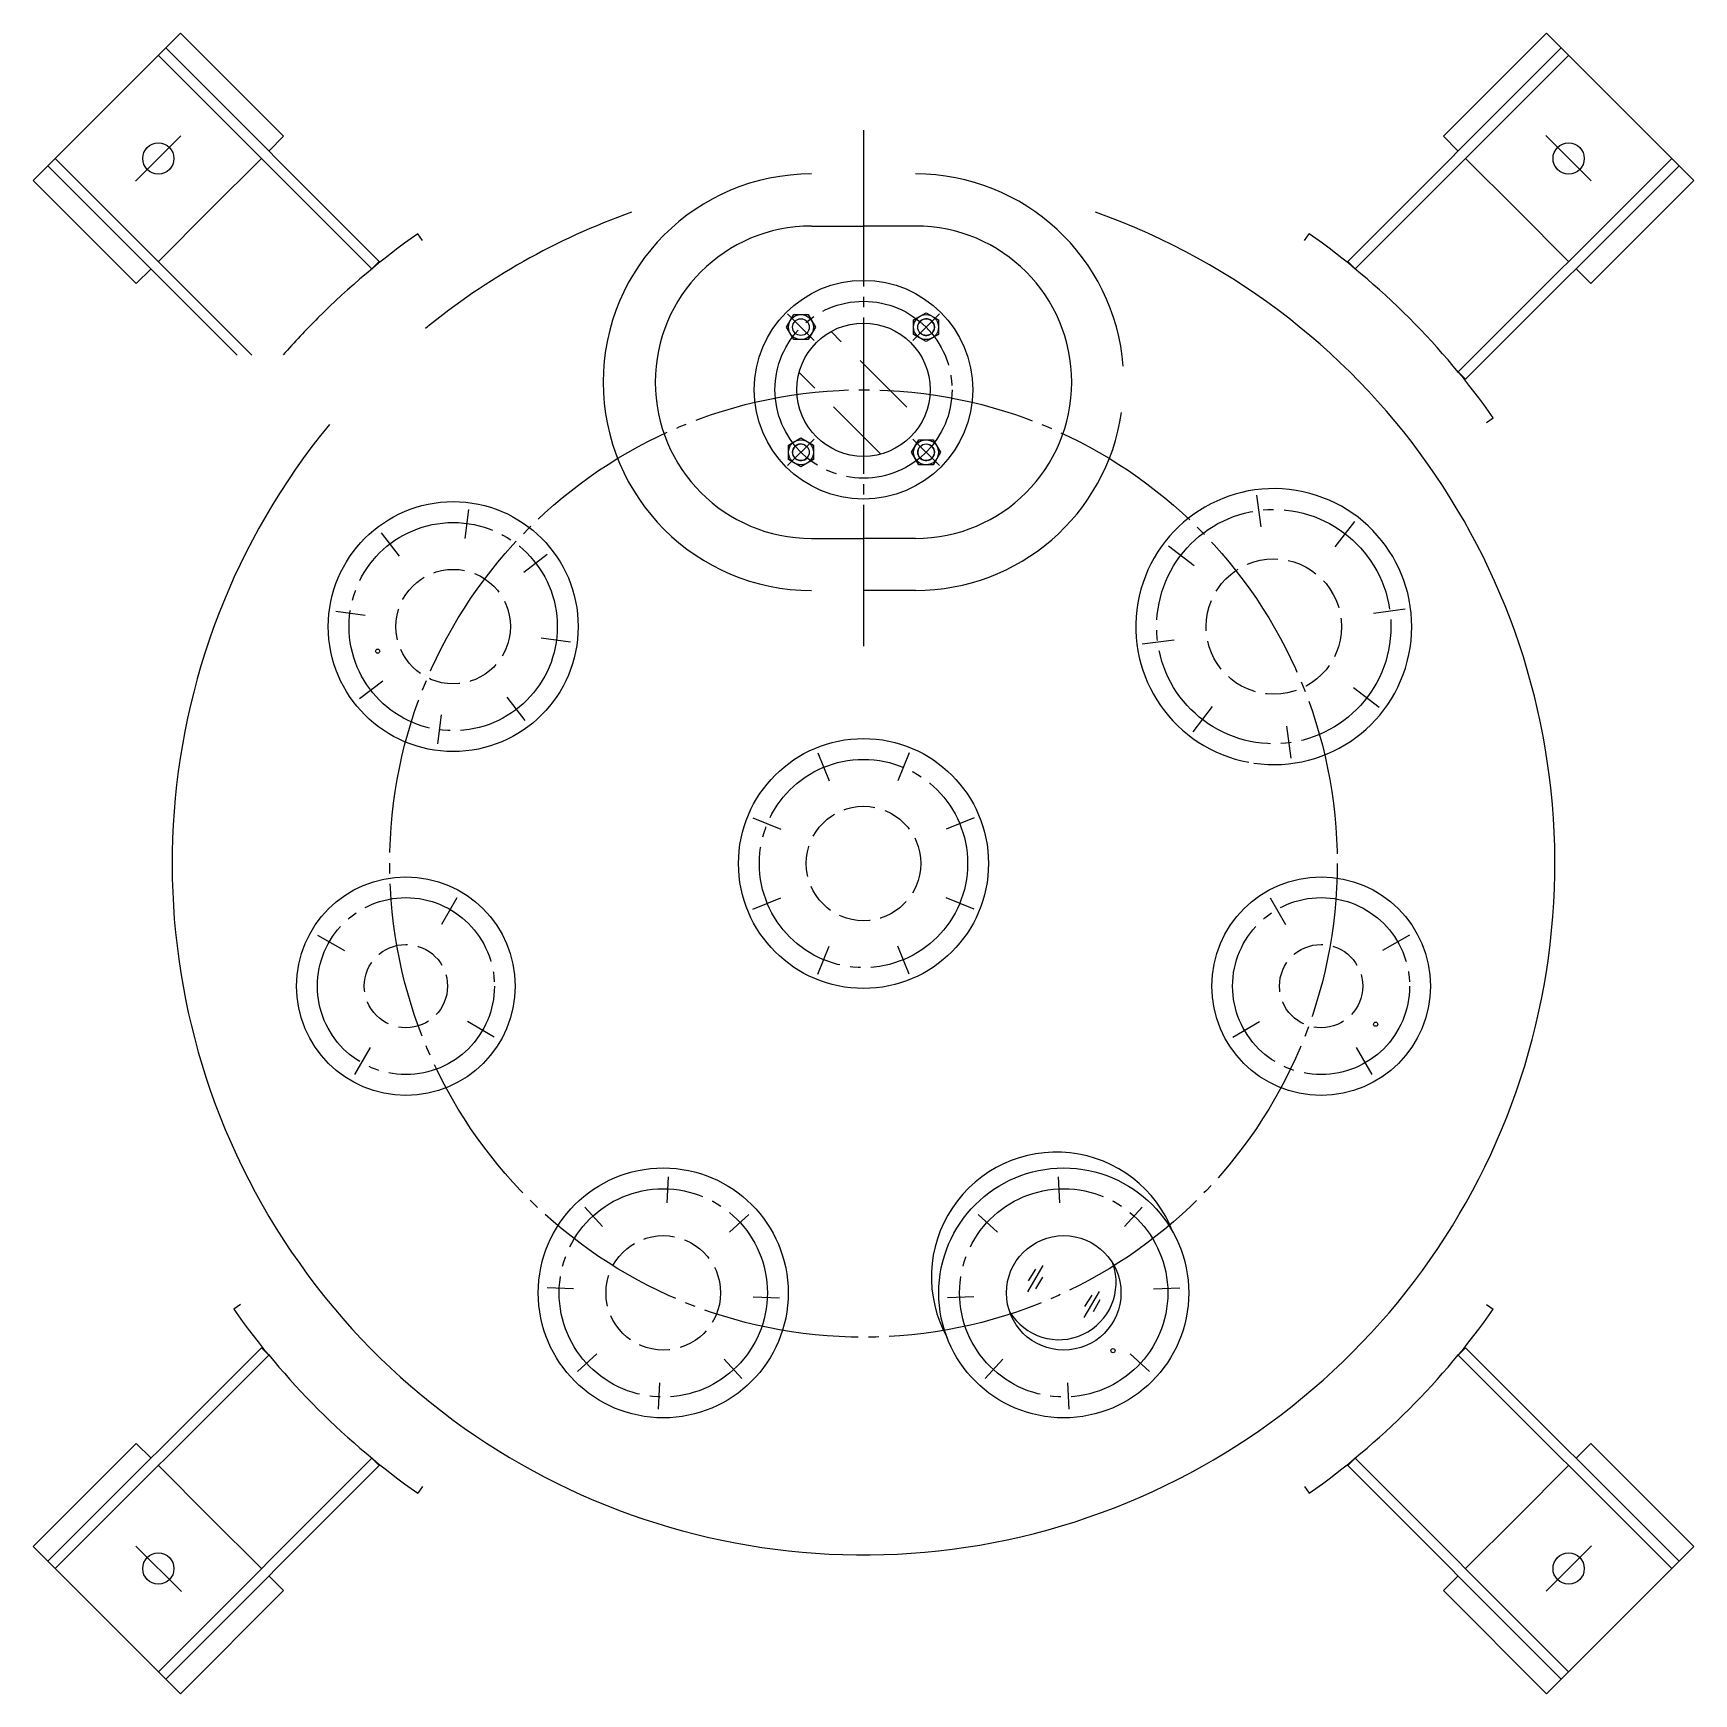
# Model space of a CAD drawing. Extents: x -1761 to -213, y -554 to 626.
# Drawn here: x -1448.2 to -1288.7, y -40.5 to 119 of the extents above; entities that cross this region are included whole.
import ezdxf

# ---------------------------------------------------------------- set-up
doc = ezdxf.new("R2010")
doc.units = 0
doc.linetypes.add('DASHDOT', pattern=[18, 15, -1, 1, -1])
doc.linetypes.add('DASHED', pattern=[4, 3, -1])
doc.layers.get('0').update_dxf_attribs({"color": 8, "linetype": 'CONTINUOUS'})
for name, color, linetype in [('1', 8, 'CONTINUOUS'), ('11', 1, 'CONTINUOUS'), ('2', 94, 'DASHDOT'), ('3', 2, 'DASHED'), ('85', 7, 'CONTINUOUS')]:
    doc.layers.add(name, color=color, linetype=linetype)

# ---------------------------------------------------------------- blocks, each defined once
blk = doc.blocks.new('*U165')
at = {"layer": '1'}
for p, q in [((-689.46, 17.79), (-709.96, -2.72)), ((-688.75, 17.08), (-709.26, -3.42)), ((-711.38, -1.3), (-701.48, 8.6)), ((-700.06, 7.18), (-701.48, 8.6)), ((-678.85, 7.18), (-699.36, -13.32, 1)), ((-694.41, 1.53), (-699.36, 6.48)), ((-678.14, 6.48), (-698.65, -14.03)), ((-678.85, 7.18), (-678.14, 6.48)), ((-694.41, 1.53), (-689.46, -3.42)), ((-704.31, -8.37), (-711.38, -1.3)), ((-688.75, -4.13), (-687.34, -5.54)), ((-697.24, -15.44), (-687.34, -5.54)), ((-704.31, -8.37), (-697.24, -15.44))]:
    blk.add_line(p, q, dxfattribs=at)
blk.add_circle((-699.36, -3.42), 1.5, dxfattribs=at)
at = {"layer": '2'}
blk.add_line((-701.51, -1.27), (-697.15, -5.63), dxfattribs=at)
blk = doc.blocks.new('*U164')
at = {"layer": '1'}
for p, q in [((-704.31, 136.96), (-697.24, 144.03)), ((-697.24, 144.03), (-687.34, 134.14, 1)), ((-678.14, 122.11), (-698.65, 142.62)), ((-678.85, 121.41), (-699.36, 141.91)), ((-704.31, 136.96), (-711.38, 129.89)), ((-688.75, 132.72), (-687.34, 134.14)), ((-691.79, 113.13), (-709.96, 131.31)), ((-690.37, 113.13), (-709.26, 132.01)), ((-694.41, 127.06), (-689.46, 132.01)), ((-711.38, 129.89), (-701.48, 119.99)), ((-694.41, 127.06), (-699.36, 122.11)), ((-700.06, 121.41), (-701.48, 119.99))]:
    blk.add_line(p, q, dxfattribs=at)
blk.add_circle((-699.36, 132.01), 1.5, dxfattribs=at)
at = {"layer": '2'}
blk.add_line((-697.2, 134.17), (-701.56, 129.81), dxfattribs=at)
blk = doc.blocks.new('*U167')
at = {"layer": '1'}
for p, q in [((-566.04, 144.03), (-575.94, 134.14)), ((-558.97, 136.96), (-566.04, 144.03)), ((-585.13, 122.11), (-564.63, 142.62)), ((-584.43, 121.41), (-563.92, 141.91, 1)), ((-558.97, 136.96), (-551.9, 129.89)), ((-574.53, 132.72), (-575.94, 134.14)), ((-574.53, 111.51), (-554.02, 132.01)), ((-568.87, 127.06), (-573.82, 132.01)), ((-573.82, 110.8), (-553.31, 131.31)), ((-551.9, 129.89), (-561.8, 119.99)), ((-568.87, 127.06), (-563.92, 122.11)), ((-584.43, 121.41), (-585.13, 122.11)), ((-563.21, 121.41), (-561.8, 119.99))]:
    blk.add_line(p, q, dxfattribs=at)
blk.add_circle((-563.92, 132.01), 1.5, dxfattribs=at)
at = {"layer": '2'}
blk.add_line((-561.76, 129.86), (-566.12, 134.22), dxfattribs=at)
blk = doc.blocks.new('*U166')
at = {"layer": '1'}
for p, q in [((-574.53, 17.08), (-573.82, 17.79)), ((-573.82, 17.79), (-553.31, -2.72)), ((-574.53, 17.08), (-554.02, -3.42, 1)), ((-563.21, 7.18), (-561.8, 8.6)), ((-551.9, -1.3), (-561.8, 8.6)), ((-585.13, 6.48), (-564.63, -14.03)), ((-584.43, 7.18), (-563.92, -13.32)), ((-568.87, 1.53), (-563.92, 6.48)), ((-568.87, 1.53), (-573.82, -3.42)), ((-558.97, -8.37), (-551.9, -1.3)), ((-574.53, -4.13), (-575.94, -5.54)), ((-566.04, -15.44), (-575.94, -5.54)), ((-558.97, -8.37), (-566.04, -15.44))]:
    blk.add_line(p, q, dxfattribs=at)
blk.add_circle((-563.92, -3.42), 1.5, dxfattribs=at)
at = {"layer": '2'}
blk.add_line((-566.08, -5.58), (-561.72, -1.22), dxfattribs=at)

msp = doc.modelspace()

# ---------------------------------------------------------------- linework, layer by layer
for p, q in [((-1351.19334, 0.67172), (-1352.67466, -1.84752)), ((-1351.91196, 0.32809), (-1352.62134, -0.78628)), ((-1351.25166, -0.45), (-1351.90109, -1.57154)), ((-1345.79234, -1.81528), (-1347.27366, -4.33452)), ((-1346.51096, -2.15891), (-1347.22034, -3.27328)), ((-1345.74326, -2.61031), (-1346.37219, -3.77199))]:
    msp.add_line(p, q)
for centre in [(-1415.08855, 59.67325), (-1319.23598, 23.84796), (-1344.46161, -7.50656)]:
    msp.add_circle(centre, 0.2)
at = {"layer": '1'}
for p, q in [((-1410.77546, 99.11402), (-1411.23761, 99.76703, 6.28319)), ((-1326.086, 99.11402), (-1325.62385, 99.76703, 6.28319)), ((-1415.64328, 96.39452), (-1414.93617, 97.10163)), ((-1370.56035, 89.38371), (-1371.5484, 90.37176)), ((-1373.10035, 84.93871), (-1374.61009, 86.44845)), ((-1364.27417, 83.09753), (-1368.7643, 87.58766, 1)), ((-1311.31869, 86.49502), (-1310.61158, 85.78792)), ((-1366.81417, 78.65253), (-1371.3043, 83.14266)), ((-1308.59918, 81.62721), (-1307.94618, 82.08936, 6.28319)), ((-1428.26228, -3.06225), (-1428.91528, -3.5244, 6.28319)), ((-1308.59918, -3.06225), (-1307.94618, -3.5244, 6.28319)), ((-1425.54277, -7.93007), (-1426.24988, -7.22296)), ((-1321.21818, -17.82957), (-1321.92529, -18.53667)), ((-1410.77546, -20.54907), (-1411.23761, -21.20207, 6.28319)), ((-1326.086, -20.54907), (-1325.62385, -21.20207, 6.28319))]:
    msp.add_line(p, q, dxfattribs=at)
for centre, radius in [((-1407.83489, 62.03248), 12), ((-1368.43073, 39.28248), 12), ((-1412.38035, 27.50621), 10.5), ((-1324.4811, 27.50621), 10.5), ((-1387.65986, -1.95453), 12), ((-1349.2016, -1.95453), 12), ((-1349.2016, -1.95453), 5.5)]:
    msp.add_circle(centre, radius, dxfattribs=at)
for centre, radius, start, end in [((-1368.43073, 39.28248), 66.4, 140.5791397, 70.3822876), ((-1368.43073, 39.28248), 66.4, 109.6177124, 129.3251668), ((-1368.43073, 39.28248), 74.1, 125.2882827, 135), ((-1368.43073, 39.28248), 74.1, 45, 54.7117173), ((-1368.43073, 39.28248), 74.1, 135, 138.7725362), ((-1368.43073, 39.28248), 74.1, 35.2882827, 45), ((-1329.02657, 62.03248), 13.25, 261.7415386, 259.5880938), ((-1349.91054, -0.43419), 12, 20.9919786, 209.0080214), ((-1349.67037, -0.94924), 5.5, 210.7873991, 19.2126009), ((-1368.43073, 39.28248), 74.1, 215.2882827, 225), ((-1368.43073, 39.28248), 74.1, 315, 324.7117173), ((-1368.43073, 39.28248), 74.1, 225, 234.7117173), ((-1368.43073, 39.28248), 74.1, 305.2882827, 315)]:
    msp.add_arc(centre, radius, start, end, dxfattribs=at)
at = {"layer": '11'}
for centre, start, end in [((-1362.42032, 90.79288), 252, 162), ((-1374.44114, 78.77207), 72, 342), ((-1362.42032, 78.77207), 162, 72)]:
    msp.add_arc(centre, 0.8, start, end, dxfattribs=at)
at = {"layer": '2'}
for p, q in [((-1368.43073, 109.71237), (-1368.43073, 60.16414)), ((-1373.16821, 89.51995), (-1375.71407, 92.06581)), ((-1363.69325, 89.51995), (-1361.14739, 92.06581)), ((-1373.16821, 80.045), (-1375.71407, 77.49914)), ((-1363.69325, 80.045), (-1361.14739, 77.49914)), ((-1330.6894, 74.66288), (-1330.28677, 71.60461)), ((-1406.3525, 73.29229), (-1406.7212, 70.49177)), ((-1321.27132, 72.13931), (-1323.14915, 69.69209)), ((-1414.74857, 71.04257), (-1413.02901, 68.8016)), ((-1398.82479, 68.94617), (-1401.06576, 67.22661)), ((-1339.13341, 69.78773), (-1336.68619, 67.90991)), ((-1419.0947, 63.51486), (-1416.29418, 63.14616)), ((-1316.39617, 63.6953), (-1319.45444, 63.29267)), ((-1396.57507, 60.55009), (-1399.37559, 60.91879)), ((-1341.65698, 60.36965), (-1338.59871, 60.77228)), ((-1416.84498, 55.11879), (-1414.60401, 56.83835)), ((-1318.91974, 54.27723), (-1321.36696, 56.15505)), ((-1400.9212, 53.02238), (-1402.64076, 55.26336)), ((-1336.78182, 51.92564), (-1334.904, 54.37286)), ((-1409.31727, 50.77266), (-1408.94857, 53.57318)), ((-1327.36375, 49.40207), (-1327.76638, 52.46034)), ((-1372.83006, 49.90341), (-1371.71409, 47.20922)), ((-1364.0314, 49.90341), (-1365.14737, 47.20922)), ((-1379.05166, 43.68181), (-1376.35747, 42.56584)), ((-1357.8098, 43.68181), (-1360.50399, 42.56584)), ((-1407.47869, 35.99614), (-1408.97075, 33.41183)), ((-1379.05166, 34.88314), (-1376.35747, 35.99911)), ((-1357.8098, 34.88314), (-1360.50399, 35.99911)), ((-1329.38277, 35.99614), (-1327.89071, 33.41183)), ((-1420.87028, 32.40787), (-1418.28597, 30.91582)), ((-1315.99118, 32.40787), (-1318.57549, 30.91582)), ((-1372.83006, 28.66155), (-1371.71409, 31.35573)), ((-1364.0314, 28.66155), (-1365.14737, 31.35573)), ((-1403.89043, 22.60455), (-1406.47474, 24.0966)), ((-1332.97103, 22.60455), (-1330.38672, 24.0966)), ((-1417.28202, 19.01628), (-1415.78996, 21.60059)), ((-1319.57944, 19.01628), (-1321.0715, 21.60059)), ((-1387.2829, 6.67934), (-1387.17294, 9.19788)), ((-1349.57856, 6.67934), (-1349.68852, 9.19788)), ((-1393.49837, 4.41709), (-1395.2015, 6.27572)), ((-1381.28824, 3.88398), (-1379.42961, 5.58711)), ((-1355.57321, 3.88398), (-1357.43185, 5.58711, 6.28319)), ((-1343.36309, 4.41709), (-1341.65996, 6.27572)), ((-1396.29372, -1.57756), (-1398.81227, -1.4676)), ((-1340.56774, -1.57756), (-1338.04919, -1.4676)), ((-1379.026, -2.33149), (-1376.50745, -2.44145)), ((-1357.83546, -2.33149), (-1360.35401, -2.44145)), ((-1394.03148, -7.79304), (-1395.89011, -9.49616)), ((-1342.82998, -7.79304), (-1340.97135, -9.49616)), ((-1381.82135, -8.32614), (-1380.11823, -10.18478)), ((-1355.04011, -8.32614), (-1356.74323, -10.18478)), ((-1388.03682, -10.58839), (-1388.14678, -13.10693)), ((-1348.82464, -10.58839), (-1348.71467, -13.10693))]:
    msp.add_line(p, q, dxfattribs=at)
for centre, radius in [((-1368.43073, 84.78248), 8.5), ((-1368.43073, 39.28248), 45.5), ((-1407.83489, 62.03248), 10), ((-1329.02657, 62.03248), 11.25), ((-1368.43073, 39.28248), 10), ((-1412.38035, 27.50621), 8.5), ((-1324.4811, 27.50621), 8.5), ((-1387.65986, -1.95453), 10), ((-1349.2016, -1.95453), 10)]:
    msp.add_circle(centre, radius, dxfattribs=at)
at = {"layer": '3'}
for centre, radius in [((-1407.83489, 62.03248), 5.5), ((-1329.02657, 62.03248), 6.5), ((-1368.43073, 39.28248), 5.5), ((-1412.38035, 27.50621), 4), ((-1324.4811, 27.50621), 4), ((-1387.65986, -1.95453), 5.5)]:
    msp.add_circle(centre, radius, dxfattribs=at)
at = {"layer": '85'}
for p, q in [((-1373.43073, 100.50639), (-1368.43073, 100.50639)), ((-1363.43073, 100.50639), (-1368.43073, 100.50639)), ((-1375.82678, 90.79288), (-1375.13396, 91.99288)), ((-1375.13396, 91.99288), (-1373.74832, 91.99288)), ((-1373.74832, 91.99288), (-1373.0555, 90.79288, 6.28319)), ((-1363.62032, 91.4857), (-1362.42032, 92.17853)), ((-1363.62032, 90.10006), (-1363.62032, 91.4857)), ((-1362.42032, 92.17853), (-1361.22032, 91.4857)), ((-1361.22032, 91.4857), (-1361.22032, 90.10006)), ((-1375.13396, 89.59288), (-1375.82678, 90.79288)), ((-1373.74832, 89.59288), (-1375.13396, 89.59288)), ((-1373.0555, 90.79288), (-1373.74832, 89.59288)), ((-1362.42032, 89.40724), (-1363.62032, 90.10006)), ((-1361.22032, 90.10006), (-1362.42032, 89.40724, 6.28319)), ((-1375.64114, 79.46489), (-1374.44114, 80.15771, 6.28319)), ((-1374.44114, 80.15771), (-1373.24114, 79.46489)), ((-1363.80596, 78.77207), (-1363.11314, 79.97207)), ((-1363.11314, 79.97207), (-1361.7275, 79.97207)), ((-1361.7275, 79.97207), (-1361.03468, 78.77207)), ((-1375.64114, 78.07925), (-1375.64114, 79.46489)), ((-1373.24114, 79.46489), (-1373.24114, 78.07925)), ((-1363.11314, 77.57207), (-1363.80596, 78.77207, 6.28319)), ((-1361.03468, 78.77207), (-1361.7275, 77.57207)), ((-1374.44114, 77.38643), (-1375.64114, 78.07925)), ((-1373.24114, 78.07925), (-1374.44114, 77.38643)), ((-1361.7275, 77.57207), (-1363.11314, 77.57207)), ((-1373.43073, 70.50639), (-1368.43073, 70.50639)), ((-1363.43073, 70.50639), (-1368.43073, 70.50639)), ((-1363.43073, 65.50639), (-1368.43073, 65.50639, 6.28319))]:
    msp.add_line(p, q, dxfattribs=at)
for centre, radius in [((-1368.43073, 84.78248), 10.5), ((-1374.44114, 90.79288), 1.2), ((-1374.44114, 90.79288), 0.8), ((-1368.43073, 84.78248), 6.4), ((-1362.42032, 90.79288), 1.2), ((-1362.42032, 90.79288), 0.8), ((-1374.44114, 78.77207), 1.2), ((-1362.42032, 78.77207), 1.2), ((-1374.44114, 78.77207), 0.8), ((-1362.42032, 78.77207), 0.8)]:
    msp.add_circle(centre, radius, dxfattribs=at)
for centre, radius, start, end in [((-1373.43073, 85.50639), 20, 90, 270), ((-1363.43073, 85.50639), 20, 4.3989871, 90), ((-1373.43073, 85.50639), 15, 90, 270), ((-1363.43073, 85.50639), 15, 270, 90), ((-1363.43073, 85.50639), 20, 270, 351.6542217)]:
    msp.add_arc(centre, radius, start, end, dxfattribs=at)

# ---------------------------------------------------------------- block references
for name in ['*U164', '*U167', '*U165', '*U166']:
    msp.add_blockref(name, (-736.79171, -25.01293))

doc.saveas('drawing.dxf')
